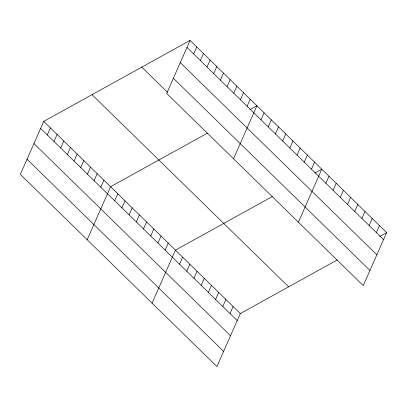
<?xml version="1.0" encoding="UTF-8"?>
<svg xmlns="http://www.w3.org/2000/svg" width="407" height="407" viewBox="0 0 407 407"><rect width="100%" height="100%" fill="white"/><g stroke="black" fill="none" stroke-linecap="round" stroke-linejoin="round"><path stroke-width="0.61" d="M190.069 40.43L166.687 93.442L363.268 285.622L386.65 232.611L190.069 40.43L43.732 121.378L20.35 174.389L216.931 366.57L240.313 313.558L337.266 259.925M47.319 134.936L50.417 127.91M54.004 141.468L57.102 134.442M60.684 148L63.782 140.98M67.369 154.538L70.467 147.512M74.054 161.07L77.152 154.044M80.739 167.603L83.837 160.582M87.419 174.14L90.517 167.114M94.103 180.672L97.202 173.647M100.788 187.205L103.887 180.184M87.184 239.733L110.567 186.716L207.524 133.089M114.677 200.788L117.776 193.763M121.886 207.835L124.985 200.809M193.656 53.989L196.754 46.963M129.095 214.881L132.194 207.855M200.341 60.521L203.439 53.495M136.304 221.927L139.403 214.901M207.026 67.053L210.124 60.033M143.508 228.973L146.606 221.952M213.706 73.591L216.804 66.565M150.717 236.019L153.815 228.999M220.391 80.123L223.489 73.102M157.926 243.065L161.024 236.045M227.075 86.66L230.174 79.635M233.76 93.193L236.859 86.167M165.135 250.112L168.233 243.091M240.44 99.725L243.539 92.704M152.06 303.149L175.442 250.137L272.395 196.51M247.125 106.263L250.224 99.237M179.548 264.209L182.646 257.183M233.526 158.786L256.909 105.769L250.01 109.585M186.757 271.255L189.855 264.229M261.019 119.841L264.118 112.815M193.966 278.302L197.064 271.276M268.228 126.887L271.321 119.862M201.175 285.348L204.273 278.322M275.432 133.934L278.53 126.913M208.384 292.394L211.477 285.368M282.641 140.98L285.739 133.959M215.588 299.44L218.686 292.414M289.85 148.026L292.948 141.005M222.797 306.486L225.895 299.46M297.059 155.072L300.157 148.051M230.006 313.532L233.104 306.512M304.263 162.123L307.361 155.098M311.472 169.17L314.57 162.144M298.397 222.207L321.779 169.19L314.881 173.006M325.89 183.262L328.988 176.236M333.099 190.308L336.197 183.282M340.303 197.354L343.401 190.328M347.512 204.4L350.61 197.375M354.721 211.447L357.819 204.421M361.93 218.493L365.028 211.472M369.134 225.539L372.232 218.518M376.343 232.585L379.441 225.564M379.751 236.426L386.65 232.611M186.971 47.451L383.552 239.631M180.281 62.632L376.857 254.813M173.382 78.266L369.963 270.446M141.778 67.14L167.623 92.409M92.023 94.663L288.604 286.843M43.732 121.378L240.313 313.558M40.634 128.398L237.215 320.579M33.939 143.574L230.52 335.755M27.045 159.213L223.621 351.394"/></g></svg>
